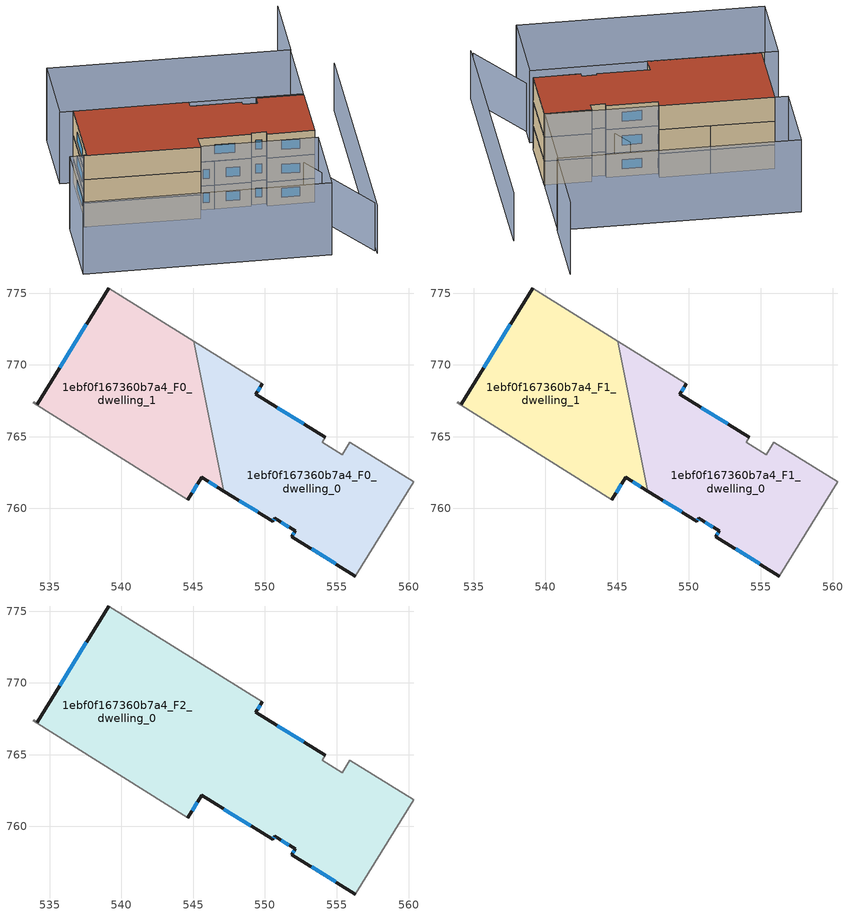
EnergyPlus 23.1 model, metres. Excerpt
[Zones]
1ebf0f167360b7a4_F0_dwelling_0
 floor ground (EU_floor_Construction): 555.91,764.6 560.35,761.86 556.3,755.29 551.86,758.03 552.11,758.42 550.68,759.3 550.55,759.09 547.14,761.2 545.05,771.64 549.81,768.67 549.36,767.94 554.2,764.96 553.98,764.6 555.38,763.74 z0
 wall outside (EU_wall_Construction): 547.14,761.2 550.55,759.09 550.68,759.3 552.11,758.42 551.86,758.03 556.3,755.29 / 554.2,764.96 549.36,767.94 549.81,768.67 z0:3
 wall adiabatic (EU_wall_Construction): 556.3,755.29 560.35,761.86 555.91,764.6 555.38,763.74 553.98,764.6 554.2,764.96 / 549.81,768.67 545.05,771.64 z0:3
 wall to 1ebf0f167360b7a4_F0_dwelling_1 (EU_wall_Construction): 545.05,771.64 547.14,761.2 z0:3
 window (EU_Window_Construction): 553.24,757.17 554.92,756.14 / 552.03,758.3 551.94,758.15 / 551.13,759.03 551.66,758.7 / 550.59,759.16 550.64,759.24 / 548.2,760.54 549.49,759.75 / 549.5,768.17 549.67,768.44 / 552.69,765.88 550.87,767.01 z0.93:2.07
1ebf0f167360b7a4_F0_dwelling_1
 floor ground (EU_floor_Construction): 545.05,771.64 547.14,761.2 545.58,762.16 544.62,760.59 533.86,767.37 533.89,767.41 534.13,767.27 539.11,775.36 z0
 wall outside (EU_wall_Construction): 544.62,760.59 545.58,762.16 547.14,761.2 / 539.11,775.36 534.13,767.27 z0:3
 wall adiabatic (EU_wall_Construction): 534.13,767.27 533.89,767.41 533.86,767.37 544.62,760.59 / 545.05,771.64 539.11,775.36 z0:3
 window (EU_Window_Construction): 546.07,761.86 546.65,761.5 / 544.92,761.08 545.28,761.67 / 537.56,772.84 535.68,769.79 z0.93:2.07
1ebf0f167360b7a4_F1_dwelling_0
 floor to 1ebf0f167360b7a4_F0_dwelling_0 (EU_floor_Construction): 555.91,764.6 560.35,761.86 556.3,755.29 551.86,758.03 552.11,758.42 550.68,759.3 550.55,759.09 547.14,761.2 545.05,771.64 549.81,768.67 549.36,767.94 554.2,764.96 553.98,764.6 555.38,763.74 z3
 wall outside (EU_wall_Construction): 547.14,761.2 550.55,759.09 550.68,759.3 552.11,758.42 551.86,758.03 556.3,755.29 / 554.2,764.96 549.36,767.94 549.81,768.67 z3:6
 wall adiabatic (EU_wall_Construction): 556.3,755.29 560.35,761.86 555.91,764.6 555.38,763.74 553.98,764.6 554.2,764.96 / 549.81,768.67 545.05,771.64 z3:6
 wall to 1ebf0f167360b7a4_F1_dwelling_1 (EU_wall_Construction): 545.05,771.64 547.14,761.2 z3:6
 window (EU_Window_Construction): 553.24,757.17 554.92,756.14 / 552.03,758.3 551.94,758.15 / 551.13,759.03 551.66,758.7 / 550.59,759.16 550.64,759.24 / 548.2,760.54 549.49,759.75 / 549.5,768.17 549.67,768.44 / 552.69,765.88 550.87,767.01 z3.93:5.07
1ebf0f167360b7a4_F1_dwelling_1
 floor to 1ebf0f167360b7a4_F0_dwelling_1 (EU_floor_Construction): 545.05,771.64 547.14,761.2 545.58,762.16 544.62,760.59 533.86,767.37 533.89,767.41 534.13,767.27 539.11,775.36 z3
 wall outside (EU_wall_Construction): 544.62,760.59 545.58,762.16 547.14,761.2 / 539.11,775.36 534.13,767.27 z3:6
 wall adiabatic (EU_wall_Construction): 534.13,767.27 533.89,767.41 533.86,767.37 544.62,760.59 / 545.05,771.64 539.11,775.36 z3:6
 window (EU_Window_Construction): 546.07,761.86 546.65,761.5 / 544.92,761.08 545.28,761.67 / 537.56,772.84 535.68,769.79 z3.93:5.07
1ebf0f167360b7a4_F2_dwelling_0
 floor to 1ebf0f167360b7a4_F1_dwelling_0 (EU_floor_Construction): 555.91,764.6 560.35,761.86 556.3,755.29 551.86,758.03 552.11,758.42 550.68,759.3 550.55,759.09 547.14,761.2 545.05,771.64 549.81,768.67 549.36,767.94 554.2,764.96 553.98,764.6 555.38,763.74 z6
 floor to 1ebf0f167360b7a4_F1_dwelling_1 (EU_floor_Construction): 545.05,771.64 547.14,761.2 545.58,762.16 544.62,760.59 533.86,767.37 533.89,767.41 534.13,767.27 539.11,775.36 z6
 wall outside (EU_wall_Construction): 554.2,764.96 549.36,767.94 549.81,768.67 / 544.62,760.59 545.58,762.16 550.55,759.09 550.68,759.3 552.11,758.42 551.86,758.03 556.3,755.29 / 539.11,775.36 534.13,767.27 z6:9
 wall adiabatic (EU_wall_Construction): 556.3,755.29 560.35,761.86 555.91,764.6 555.38,763.74 553.98,764.6 554.2,764.96 / 534.13,767.27 533.89,767.41 533.86,767.37 544.62,760.59 / 549.81,768.67 539.11,775.36 z6:9
 window (EU_Window_Construction): 552.69,765.88 550.87,767.01 / 553.24,757.17 554.92,756.14 / 552.03,758.3 551.94,758.15 / 551.13,759.03 551.66,758.7 / 550.59,759.16 550.64,759.24 / 547.13,761.2 549,760.05 / 544.92,761.08 545.28,761.67 / 537.56,772.84 535.68,769.79 / 549.5,768.17 549.67,768.44 z6.93:8.07
 roof outside (EU_roof_Construction): 556.3,755.29 560.35,761.86 555.91,764.6 555.38,763.74 553.98,764.6 554.2,764.96 549.36,767.94 549.81,768.67 539.11,775.36 534.13,767.27 533.89,767.41 533.86,767.37 544.62,760.59 545.58,762.16 550.55,759.09 550.68,759.3 552.11,758.42 551.86,758.03 z9
shading: 554.37,742.65 570.53,768.72 / 554.5,743.24 553.92,768.66 z0:6; 570.46,778.05 565.45,770.04 / 565.45,770.04 542.88,784.14 / 555.63,753.95 550.49,745.62 / 550.49,745.62 527.38,759.86 / 527.38,759.86 532.52,768.2 / 532.52,768.2 555.63,753.95 / 542.88,784.14 565.42,770.05 / 565.42,770.05 560.41,762.04 / 560.41,762.04 537.87,776.13 / 537.87,776.13 542.88,784.14 z0:9
[Building]
EU S2 Campaign: North Axis=0; Terrain=City; Solar Distribution=FullExterior
[Site:Location]
Montreal-Trudeau.Intl.AP: Latitude=45.4667; Longitude=-73.75; Time Zone=-5; Elevation=36
[SizingPeriod:WeatherFileDays]
AnnualSizingPeriod: Begin Month=1; Begin Day of Month=1; End Month=12; End Day of Month=31; Day of Week for Start Day=Monday; Use Weather File Daylight Saving Period=No; Use Weather File Rain and Snow Indicators=No
[MATERIAL]
EU_InternalMass_Material: Roughness=MediumRough; Thickness=0.1; Conductivity=1; Density=1800; Specific Heat=900; Thermal Absorptance=0.9; Solar Absorptance=0.7; Visible Absorptance=0.7
[MATERIAL:NOMASS] Roughness=MediumRough; Thermal Absorptance=0.9; Solar Absorptance=0.7; Visible Absorptance=0.7
Name | Thermal Resistance
EU_wall_NoMass; EU_floor_NoMass | 1.36485
EU_roof_NoMass | 2.55992
[WINDOWMATERIAL:SIMPLEGLAZINGSYSTEM]
EU_Window_SimpleGlazing: UFactor=3.92339; Solar Heat Gain Coefficient=0.8; Visible Transmittance=0.8
[CONSTRUCTION]
EU_wall_Construction: EU_wall_NoMass
EU_roof_Construction: EU_roof_NoMass
EU_floor_Construction: EU_floor_NoMass
EU_Window_Construction: EU_Window_SimpleGlazing
EU_InternalMass_Construction: EU_InternalMass_Material
[ZONE] Type=1; Multiplier=1; Ceiling Height=autocalculate; Floor Area=autocalculate; Part of Total Floor Area=Yes
Name | Volume
1ebf0f167360b7a4_F0_dwelling_0 | 315.427
1ebf0f167360b7a4_F1_dwelling_0 | 315.426
1ebf0f167360b7a4_F2_dwelling_0 | 630.854
1ebf0f167360b7a4_F0_dwelling_1 | 315.434
1ebf0f167360b7a4_F1_dwelling_1 | 315.436
[INTERNALMASS] Construction=EU_InternalMass_Construction
Name | Zone or ZoneList | Surface Area
1ebf0f167360b7a4_F0_dwelling_0_EU_InternalMass | 1ebf0f167360b7a4_F0_dwelling_0 | 105.142
1ebf0f167360b7a4_F0_dwelling_1_EU_InternalMass | 1ebf0f167360b7a4_F0_dwelling_1 | 105.145
1ebf0f167360b7a4_F1_dwelling_0_EU_InternalMass | 1ebf0f167360b7a4_F1_dwelling_0 | 105.142
1ebf0f167360b7a4_F1_dwelling_1_EU_InternalMass | 1ebf0f167360b7a4_F1_dwelling_1 | 105.145
1ebf0f167360b7a4_F2_dwelling_0_EU_InternalMass | 1ebf0f167360b7a4_F2_dwelling_0 | 210.285
[OTHEREQUIPMENT] Fuel Type=Electricity; Design Level Calculation Method=Watts/Area; Power per Zone Floor Area=1; Fraction Latent=0; Fraction Radiant=0; Fraction Lost=0; Carbon Dioxide Generation Rate=0; EndUse Subcategory=EU_Step8_InternalGains
Name | Zone or ZoneList or Space or SpaceList | Schedule
EU_Step8_InternalGain_1ebf0f167360b7a4_F0_dwelling_0_f000 | 1ebf0f167360b7a4_F0_dwelling_0 | EU_Step8_GainSchedule_1ebf0f167360b7a4_F0_dwelling_0_f000
EU_Step8_InternalGain_1ebf0f167360b7a4_F0_dwelling_1_f000 | 1ebf0f167360b7a4_F0_dwelling_1 | EU_Step8_GainSchedule_1ebf0f167360b7a4_F0_dwelling_1_f000
EU_Step8_InternalGain_1ebf0f167360b7a4_F1_dwelling_0_f000 | 1ebf0f167360b7a4_F1_dwelling_0 | EU_Step8_GainSchedule_1ebf0f167360b7a4_F1_dwelling_0_f000
EU_Step8_InternalGain_1ebf0f167360b7a4_F1_dwelling_1_f000 | 1ebf0f167360b7a4_F1_dwelling_1 | EU_Step8_GainSchedule_1ebf0f167360b7a4_F1_dwelling_1_f000
EU_Step8_InternalGain_1ebf0f167360b7a4_F2_dwelling_0_f000 | 1ebf0f167360b7a4_F2_dwelling_0 | EU_Step8_GainSchedule_1ebf0f167360b7a4_F2_dwelling_0_f000
[ZONEVENTILATION:DESIGNFLOWRATE] Schedule=EU_AlwaysOn; Design Flow Rate Calculation Method=AirChanges/Hour; Air Changes per Hour=0.860309; Ventilation Type=Natural; Fan Pressure Rise=0; Fan Total Efficiency=1; Constant Term Coefficient=1; Temperature Term Coefficient=0; Velocity Term Coefficient=0; Velocity Squared Term Coefficient=0; Minimum Indoor Temperature=-100; Maximum Indoor Temperature=100; Delta Temperature=-100; Minimum Outdoor Temperature=-100; Maximum Outdoor Temperature=100; Maximum Wind Speed=40
Name | Zone or ZoneList or Space or SpaceList
EU_ConstantAir_1ebf0f167360b7a4_F0_dwelling_0 | 1ebf0f167360b7a4_F0_dwelling_0
EU_ConstantAir_1ebf0f167360b7a4_F0_dwelling_1 | 1ebf0f167360b7a4_F0_dwelling_1
EU_ConstantAir_1ebf0f167360b7a4_F1_dwelling_0 | 1ebf0f167360b7a4_F1_dwelling_0
EU_ConstantAir_1ebf0f167360b7a4_F1_dwelling_1 | 1ebf0f167360b7a4_F1_dwelling_1
EU_ConstantAir_1ebf0f167360b7a4_F2_dwelling_0 | 1ebf0f167360b7a4_F2_dwelling_0
[HVACTEMPLATE:THERMOSTAT] Constant Heating Setpoint=20; Constant Cooling Setpoint=50
EU_HeatOnly_1ebf0f167360b7a4_F0_dwelling_0; EU_HeatOnly_1ebf0f167360b7a4_F0_dwelling_1; EU_HeatOnly_1ebf0f167360b7a4_F1_dwelling_0; EU_HeatOnly_1ebf0f167360b7a4_F1_dwelling_1; EU_HeatOnly_1ebf0f167360b7a4_F2_dwelling_0
[HVACTEMPLATE:ZONE:IDEALLOADSAIRSYSTEM] System Availability Schedule=EU_AlwaysOn; Maximum Heating Supply Air Temperature=50; Minimum Cooling Supply Air Temperature=13; Maximum Heating Supply Air Humidity Ratio=0.0156; Minimum Cooling Supply Air Humidity Ratio=0.0077; Heating Limit=NoLimit; Cooling Limit=NoLimit; Heating Availability Schedule=EU_AlwaysOn; Cooling Availability Schedule=EU_CoolingOff; Dehumidification Control Type=ConstantSensibleHeatRatio; Cooling Sensible Heat Ratio=0.7; Dehumidification Setpoint=60; Humidification Control Type=None; Humidification Setpoint=30; Outdoor Air Method=None; Outdoor Air Flow Rate per Person=0.00944; Outdoor Air Flow Rate per Zone Floor Area=0; Outdoor Air Flow Rate per Zone=0; Demand Controlled Ventilation Type=None; Outdoor Air Economizer Type=NoEconomizer; Heat Recovery Type=None; Sensible Heat Recovery Effectiveness=0.7; Latent Heat Recovery Effectiveness=0.65
Name | Template Thermostat
1ebf0f167360b7a4_F0_dwelling_0 | EU_HeatOnly_1ebf0f167360b7a4_F0_dwelling_0
1ebf0f167360b7a4_F0_dwelling_1 | EU_HeatOnly_1ebf0f167360b7a4_F0_dwelling_1
1ebf0f167360b7a4_F1_dwelling_0 | EU_HeatOnly_1ebf0f167360b7a4_F1_dwelling_0
1ebf0f167360b7a4_F1_dwelling_1 | EU_HeatOnly_1ebf0f167360b7a4_F1_dwelling_1
1ebf0f167360b7a4_F2_dwelling_0 | EU_HeatOnly_1ebf0f167360b7a4_F2_dwelling_0
[SIZING:ZONE] Zone Cooling Design Supply Air Temperature Input Method=SupplyAirTemperature; Zone Cooling Design Supply Air Temperature=13; Zone Heating Design Supply Air Temperature Input Method=SupplyAirTemperature; Zone Heating Design Supply Air Temperature=50; Zone Cooling Design Supply Air Humidity Ratio=0.008; Zone Heating Design Supply Air Humidity Ratio=0.008; Cooling Design Air Flow Method=DesignDay; Cooling Design Air Flow Rate=0; Cooling Minimum Air Flow per Zone Floor Area=0.000762; Cooling Minimum Air Flow=0; Cooling Minimum Air Flow Fraction=0.2; Heating Design Air Flow Method=DesignDay; Heating Design Air Flow Rate=0; Heating Maximum Air Flow per Zone Floor Area=0.002032; Heating Maximum Air Flow=0.141576; Heating Maximum Air Flow Fraction=0.3; Account for Dedicated Outdoor Air System=No; Dedicated Outdoor Air System Control Strategy=NeutralSupplyAir; Dedicated Outdoor Air Low Setpoint Temperature for Design=autosize; Dedicated Outdoor Air High Setpoint Temperature for Design=autosize; Zone Load Sizing Method=Sensible Load Only No Latent Load; Zone Latent Cooling Design Supply Air Humidity Ratio Input Method=HumidityRatioDifference; Zone Cooling Design Supply Air Humidity Ratio Difference=0.005; Zone Latent Heating Design Supply Air Humidity Ratio Input Method=HumidityRatioDifference; Zone Humidification Design Supply Air Humidity Ratio Difference=0.005
1ebf0f167360b7a4_F0_dwelling_0; 1ebf0f167360b7a4_F0_dwelling_1; 1ebf0f167360b7a4_F1_dwelling_0; 1ebf0f167360b7a4_F1_dwelling_1; 1ebf0f167360b7a4_F2_dwelling_0
[SCHEDULE:CONSTANT]
Name | Hourly Value
EU_AlwaysOn | 1
EU_CoolingOff | 0
[SCHEDULE:FILE] Column Number=1; Rows to Skip at Top=0; Number of Hours of Data=8760; Column Separator=Comma; Interpolate to Timestep=No; Minutes per Item=60; Adjust Schedule for Daylight Savings=Yes
Name | File
EU_Step8_GainSchedule_1ebf0f167360b7a4_F0_dwelling_0_f000 | ../../schedules/1ebf0f167360b7a4/1ebf0f167360b7a4_F0_dwelling_0_f000_gain.csv
EU_Step8_GainSchedule_1ebf0f167360b7a4_F0_dwelling_1_f000 | ../../schedules/1ebf0f167360b7a4/1ebf0f167360b7a4_F0_dwelling_1_f000_gain.csv
EU_Step8_GainSchedule_1ebf0f167360b7a4_F1_dwelling_0_f000 | ../../schedules/1ebf0f167360b7a4/1ebf0f167360b7a4_F1_dwelling_0_f000_gain.csv
EU_Step8_GainSchedule_1ebf0f167360b7a4_F1_dwelling_1_f000 | ../../schedules/1ebf0f167360b7a4/1ebf0f167360b7a4_F1_dwelling_1_f000_gain.csv
EU_Step8_GainSchedule_1ebf0f167360b7a4_F2_dwelling_0_f000 | ../../schedules/1ebf0f167360b7a4/1ebf0f167360b7a4_F2_dwelling_0_f000_gain.csv
